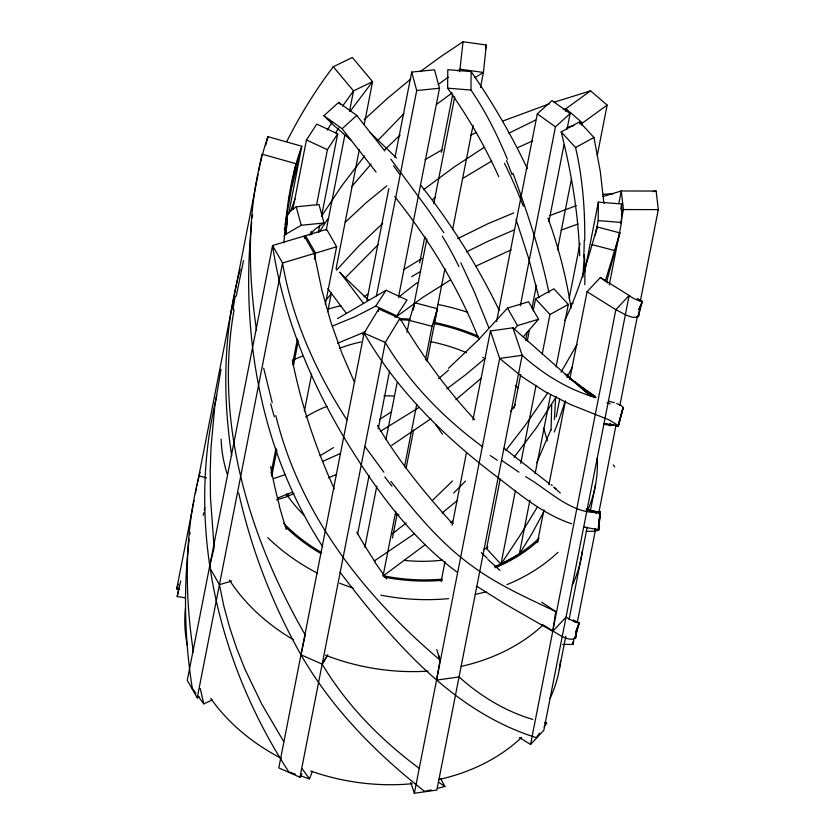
<?xml version="1.0" encoding="UTF-8"?>
<svg xmlns="http://www.w3.org/2000/svg" width="835" height="835" viewBox="0 0 835 835"><rect width="100%" height="100%" fill="white"/><g stroke="black" fill="none" stroke-linecap="round" stroke-linejoin="round"><path stroke-width="1.25" d="M584.719 240.47C585.126 209.293 582.548 177.97 575.576 147.534L561.172 131.899L579.521 121.837L593.935 137.472L600.292 171.446L603.914 203.531M498.725 176.634C484.634 145.582 467.579 115.846 447.633 88.176L447.8 69.691L471.138 71.57C492.441 102.35 511.375 134.779 527.344 168.649M507.398 159.234C497.399 135.145 485.793 111.577 470.971 90.055L471.138 71.57M595.355 235.011L598.173 220.597L598.351 202.112L621.689 203.99L621.511 222.475L609.268 284.912M603.434 423.961L618.286 425.954L623.171 407.428L621.25 405.518L616.762 403.524M555.63 397.784L554.377 419.619M594.343 531.477L598.987 529.891L599.833 512.053L595.887 511.949M584.176 257.493L582.83 277.345M551.058 430.296L551.705 404.516M283.921 242.828C286.207 210.149 290.423 177.135 301.79 146.25L267.941 136.669C246.701 198.678 247.108 266.208 256.543 330.451M309.242 235.063L315.098 229.134L324.011 222.987L318.991 204.533L296.195 206.819L290.204 211.276L287.219 215.983L286.092 234.082L284.161 235.971M287.136 216.745L286.092 234.082L301.216 225.262L324.011 222.987M598.987 529.891L583.561 526.979M637.272 298.512C651.352 305.589 632.252 298.92 630.31 296.185L600.365 277.502L587.078 291.728L615.854 309.681C620.781 311.925 634.673 321.329 638.441 315.609M480.469 87.539L483.423 72.457L486.304 45.006L463.049 41.75L459.678 71.716M251.7 222.36C240.188 334.104 260.864 451.787 322.79 546.831M541.675 624.455C546.915 625.269 577.778 652.479 576.327 630.989M576.317 631.02L575.555 638.086L576.755 630.268L575.075 638.577L579.031 622.743L573.238 619.956M189.138 539.274C183.387 588.79 184.472 639.088 192.311 688.311L195.901 693.165M252.191 217.904L252.567 214.762M591.337 511.385L599.833 512.053L598.768 529.599L600.292 512.22L598.225 529.421L600.24 512.179L591.034 511.114M189.691 534.64L189.983 532.323M284.38 229.761L284.725 227.172M234.071 309.848C214 422.802 249.174 537.27 305.172 634.84L300.976 654.797C331.902 708.571 376.074 753.4 424.681 791.413L430.996 789.868M285.1 224.594L291.478 188.689L301.79 146.25L288.858 212.821M638.702 316.371L639.86 308.522L638.034 317.008L642.397 301.466L638.817 309.514L642.303 301.665M541.696 602.233L555.724 611.575L552.739 631.364L504.006 603.381L476.91 586.347M595.585 528.889L595.188 531.3L586.149 531.29M236.263 296.185L243.496 260.603M178.784 588.122L177.208 596.555L185.38 597.87M286.175 226.629L286.906 222.862M327.717 311.664L331.401 292.814M336.056 268.933L359.332 149.517M364.237 124.384L372.567 81.642L352.349 57.479L333.29 66.748C315.526 90.055 300.13 115.136 286.896 141.282M179.212 589.635L176.707 588.925L193.344 504.089M193.584 502.91L194.044 500.551M195.432 493.475L195.891 491.126M196.121 489.947L196.58 487.588M197.05 485.229L197.509 482.87M197.738 481.701L234.155 296.112M234.395 294.859L258.067 174.233M258.798 170.455L262.013 154.12L295.861 163.702L290.935 188.835M213.948 411.853L214.438 409.338M267.2 140.437L267.941 136.669L265.613 145.447M203.27 515.32L203.771 512.773M204.272 510.237L204.763 507.69M288.472 201.402L289.703 195.119M292.793 209.606L306.455 139.967L316.736 124.123L337.684 133.84L321.673 215.482M199.669 697.068L197.237 697.799L282.543 263.004L272.575 245.521L304.232 236.034L314.19 253.506L321.955 290.486L330.66 321.506L341.891 353.163L354.531 382.42M305.078 238.038L305.547 235.637L326.652 229.312L336.62 246.784L325.306 304.41M310.683 234.927L311.392 231.326M316.569 204.919L327.404 149.684L337.684 133.84M271.051 473.403L275.978 448.28M292.5 364.091L297.427 338.958M318.375 232.287L319.784 225.085M271.699 476.42L276.886 450.013M293.367 365.97L298.314 340.753M314.336 259.111L315.515 253.109L305.547 235.637M326.151 230.387L344.886 134.894M349.573 111.013L353.518 90.911L333.29 66.748M288.096 494.101L287.626 496.512L276.448 499.862M304.347 411.269L311.643 374.049M366.941 300.193L388.849 188.543M394.976 157.324L411.697 72.081L434.492 69.806L439.513 88.249L398.525 297.156M376.439 295.83L416.717 90.535L411.697 72.081M378.234 311.497L378.725 308.992L399.923 318.312C421.539 354.384 445.942 388.964 474.771 419.661M378.725 308.992L364.091 333.113L278.786 767.918L299.984 777.228L385.29 342.433L399.923 318.312M357.526 534.442L369.112 475.386M378.234 428.887L389.569 371.084M419.661 262.91L424.838 236.514M441.35 152.325L452.695 94.522M364.822 547.28L376.836 486.043M386.02 439.22L397.084 382.795M406.979 332.372L409.338 320.369L414.703 302.761L437.415 308.71L427.05 361.534M413.085 309.2L426.883 238.841M433.793 203.656L454.741 96.839M413.283 309.962L414.703 302.761M485.563 48.774L486.304 45.006M383.056 576.035L395.78 511.208M404.495 466.786L416.738 404.349M425.453 359.927L432.05 326.318L437.415 308.71M434.096 323.876L435.087 318.845M435.338 317.592L444.951 268.567M452.601 229.594L473.069 125.25M392.429 538.022L397.136 514.005M406.081 468.383L413.628 429.962M441.089 581.661L445.034 561.611M452.184 525.267L466.494 452.57M472.913 419.974L490.427 330.984L512.94 327.79L571.672 379.789M496.554 321.558L537.302 113.863L551.987 100.576L570.128 113.57L567.059 129.185M512.94 327.79L522.167 355.251L436.862 790.056L414.358 793.25L499.654 358.455L490.427 330.984M520.341 305.746L555.442 126.857L570.128 113.57M565.431 111.232L565.921 108.727L590.554 90.838L607.139 105.095L597.275 155.352M525.612 340.482L527.261 332.079M531.968 308.073L536.446 285.257M548.929 221.63L564.001 144.789M543.794 511.782L532.062 533.481L519.318 554.179L500.958 564.23L486.555 548.605L500.207 478.966M514.11 408.138L520.706 374.518M527.303 340.899L529.421 330.096M533.189 310.891L535.548 298.878L553.897 288.827L568.311 304.451L556.058 366.878M515.331 491.001L500.958 564.23L520.038 535.454L537.041 507.513M520.748 463.383L536.06 385.342M542.186 354.134L549.952 314.513L568.311 304.451M569.167 298.606L580.012 243.319M519.318 554.179L529.912 500.144M535.099 473.737L550.641 394.496M556.193 417.009L559.721 399.005M584.688 271.74L598.351 202.112M618.829 203.552L621.292 190.985L656.143 191.038L658.293 209.616L640.299 301.351M620.749 208.792L621.689 203.99M530.549 744.476L615.854 309.681L629.141 295.465L543.835 730.26L530.549 744.476L519.474 737.576M559.314 669.263L565.796 636.218M569.042 619.695L587.203 527.115M590.428 510.696L595.626 484.185M610.051 426.007L610.542 423.502M562.665 644.411L572.987 644.422L574.146 638.524M577.382 622.033L595.679 528.785M598.632 513.713L616.136 424.493M619.841 405.643L637.345 316.434M557.456 249.874L571.338 179.515M582.005 125.49L582.506 122.985L607.139 105.095M537.458 542.51L543.909 509.914M548.866 484.832L565.493 400.821M569.71 379.497L587.078 291.728M620.708 223.383L623.442 209.575L621.292 190.985L602.953 196.517M215.743 400.289C186.08 527.897 218.112 663.314 288.806 771.926L295.277 774.087M221.004 369.394L214.772 406.342L210.994 447.518L210.211 471.034L210.483 497.806L214.125 547.656L209.46 567.205L219.428 584.688L223.895 606.283L229.698 627.628L236.754 648.628L244.947 669.19L261.647 703.915L283.556 741.282M177.208 596.555L180.725 580.847M215.994 399.13L216.735 395.665M596.18 231.347L597.202 226.953L619.914 232.902L606.721 281.447M567.299 376.209L567.779 374.153M200.087 472.318C184.316 530.684 184.42 592.474 193.386 651.978M618.286 425.954L623.171 407.595M597.202 226.953C588.132 258.61 579.198 290.486 564.867 320.275M619.914 232.902L605.239 281.249M618.328 425.767L623.025 407.897L618.224 425.516L609.164 419.932L570.691 404.599L545.349 391.865L522.428 377.002L499.654 358.455L522.167 355.251C543.397 374.424 568.447 389.726 596.023 397.711M240.229 269.277C223.571 329.877 222.152 393.911 231.733 455.816M285.591 227.297L286.718 223.571M525.612 476.681C548.887 489.884 571.578 514.997 600.323 512.304L590.178 510.822M290.684 211.213L294.985 198.991M176.707 588.925L178.283 584.27M300.454 775.819L309.503 778.867L312.373 771.258M550.776 429.962L536.707 462.747M579.271 623.192L576.171 631.093L579.177 622.92L576.609 630.905L579.25 623.067L575.138 622.2L566.026 617.138L552.739 631.364M572.299 367.108L566.944 377.514M577.068 344.417L560.995 372.243M556.329 396.615L536.968 426.998L514.078 457.309M327.299 130.145L332.173 122.035M327.811 654.786L322.174 664.117C346.692 705.168 380.77 739.852 419.066 768.21M327.497 655.339L322.174 664.117L300.976 654.797C272.387 604.31 251.45 549.514 238.674 492.932M299.984 777.228L301.978 773.941M321.558 216.161L341.901 185.631L364.634 155.915M319.356 231.879L327.811 218.927M335.639 132.88L338.833 127.953M332.455 326.078L355.366 316.59L375.781 306.121L386.062 290.277L407.01 299.995L396.729 315.839L394.611 317.039M547.896 392.7L525.142 425.412L505.749 450.535M486.555 548.605L487.786 546.8M342.465 106.212L353.518 90.911L372.567 81.642L350.042 111.472M515.414 404.714L510.676 411.321M539.546 733.12L536.341 737.649C451.651 711.211 392.147 640.142 340.054 572.257M544.055 726.805L546.643 723.193L544.796 722.338M351.618 186.727L371.137 164.036M326.422 299.661L331.349 293.701M448.52 368.277L478.34 339.949L507.492 308.094L528.597 301.769L538.565 319.241L523.378 336.693M336.578 270.112L358.726 246.064L382.754 223.373M513.869 329.679L517.46 325.577L538.565 319.241M378.161 140.207L403.91 113.664M344.803 278.316L378.224 244.603M452.434 481.023L432.436 500.426M384.831 149.705L400.122 134.999M345.241 222.235L365.72 203.114L386.803 185.819M364.185 119.635L387.221 98.582L410.872 78.949M350.71 139.925L332.914 124.645L323.949 115.71L338.634 102.434L356.775 115.428L384.789 150.968M323.949 115.71L342.089 128.715L356.775 115.428M450.942 522.835L452.716 521.249M481.419 378.088L455.827 399.725M485.532 358.048L465.899 374.539L446.777 388.859M457.173 500.603L442.039 513.087M425.213 544.671L383.818 575.513M406.217 522.961L392.22 533.857M395.884 317.091L423.053 297.218L450.493 279.892M423.533 189.691L454.104 167.063L484.154 147.346M420.255 71.653L440.859 56.561L463.049 41.75M436.434 104.469L452.194 92.852M438.198 84.471L448.249 77.164M364.227 296.759L367.682 294.191M432.687 199.335L435.4 197.331M430.954 418.711L391.73 445.399M414.15 533.93L374.163 561.047M391.114 412.041L379.372 419.577M457.601 70.86L460.168 69.201L483.423 72.457L474.917 77.686M463.613 177.918L491.815 160.998M418.878 407.563L380.259 431.392M403.347 269.851L421.769 258.61M425.005 159.715L442.352 149.663M333.53 447.602L319.941 455.785M337.57 318.605L386.062 290.277M575.576 147.534L593.935 137.472M508.901 133.172L535.559 120.083M466.504 251.899L487.609 241.461L514.485 229.761M457.559 238.706L488.016 223.665L513.775 212.915M293.92 493.433L287.626 496.512L286.374 494.32M475.741 266.188L511.229 249.832M339.918 453.718L323.176 461.15M470.512 135.249L476.608 132.389M518.013 147.513L532.688 140.833M198.062 696.077L203.782 703.853L212.32 699.96M365.74 331.589L337.632 343.248M336.328 474.478L328.416 477.86M293.158 359.864L302.614 356.096M277.627 498.025L292.574 492.086M502.91 121.012L549.587 103.749M550.014 215.493L576.234 205.65M561.047 230.126L578.102 223.978M273.64 478.57L284.85 474.75M554.158 102.214L590.554 90.838M567.007 127.609L573.958 125.417M563.27 109.521L565.921 108.727L582.506 122.985L579.96 123.674M314.19 253.506L282.543 263.004C292.229 319.231 316.121 372.159 346.901 419.89M315.515 253.109L336.62 246.784M219.428 584.688L231.608 581.035M621.177 210.138L623.442 209.575L658.293 209.616L657.51 209.783M437.321 788.334L444.909 786.507L440.765 778.742M656.143 191.038L653.147 191.58M570.764 303.658L573.06 303.23M416.717 90.535L439.513 88.249M603.162 194.304L613.182 193.73M447.633 88.176L470.971 90.055M598.173 220.597L621.511 222.475M604.415 424.055L611.94 424.65M603.684 424.337L613.965 425.318M591.253 511.25L600.313 512.346M603.705 423.815L613.965 425.255M591.347 511.093L600.094 512.523L588.759 510.122M617.336 426.048L614.79 425.286M588.779 510.321L598.883 512.867L586.41 509.162M544.639 722.672L546.643 723.193M591.838 244.561L614.55 250.51M409.338 320.369L432.05 326.318M608.798 401.197L614.309 402.72M198.897 475.804L206.422 477.933M609.821 423.731L610.573 423.94M532.772 719.415C505.29 711.284 480.261 696.066 459.062 676.934L436.548 680.128L440.076 660.088L436.757 649.578M571.704 523.816C540.798 513.546 516.155 491.126 490.552 471.932C440.88 433.407 395.508 387.993 364.091 333.113L385.29 342.433C409.881 383.693 444.147 418.523 482.724 446.861M586.18 509.308L596.681 513.066L586.41 509.026M306.455 139.967L327.404 149.684M375.781 306.121L396.729 315.839M555.724 611.575C527.741 598.121 499.059 585.544 473.81 567.195C441.089 544.076 415.36 512.826 390.957 481.43M600.365 277.502L605.239 280.967M518.952 472.161L501.376 460.189M444.909 786.507L439.022 782.478M587.224 391.072L595.543 396.761L570.576 378.819L594.395 397.22L568.03 376.585L590.669 396.03L565.305 374.216M537.302 113.863L555.442 126.857M574.918 636.98L575.586 637.898M456.797 571.954C414.682 540.548 382.253 498.318 354.405 454.219C314.012 390.863 283.723 320.16 272.575 245.521L187.27 680.327L197.237 697.799M549.67 483.997L504.121 448.228M553.824 487.421L560.327 493.005M499.988 570.389L487.89 559.481M339.427 272.158L368.694 300.381M370.124 132.546L396.594 158.097M606.794 282.293L607.483 282.95M535.548 298.878L549.952 314.513M338.634 102.434L340.367 104.333M451.818 522.835C424.232 492.671 398.42 460.638 377.462 425.453M342.089 128.715L376.074 172.062M362.192 333.478L363.538 335.148M420.944 185.433C451.558 224.072 477.839 266.198 499.33 310.547M346.233 313.177L327.821 288.607M394.704 196.611C429.326 240 458.645 287.72 478.998 339.501M363.256 303.053L340.262 272.627M383.839 472.13L365.166 446.798M390.78 159.088L428.073 209.616L443.771 232.641M309.503 778.867L302.218 768.816M386.605 578.979L374.988 562.362M507.492 308.094L517.46 325.577M460.836 262.827L474.771 292.845L488.799 327.644M334.292 488.882C315.599 447.696 301.122 404.495 292.333 360.094M312.311 233.967L311.34 231.671M512.972 173.262C527.323 212.33 540.652 251.982 548.96 292.824M547.948 218.018C558.605 247.202 566.328 277.439 571.036 308.146M516.03 219.417L528.732 258.579L538.961 297.897M410.747 782.499L414.358 793.25M286.207 529.494L279.339 506.334M438.427 654.87L440.076 660.088C363.841 595.543 299.786 514.224 275.821 415.538M287.532 219.114L287.156 217.528M296.195 206.819L301.216 225.262M272.2 402.627L263.683 368.225M579.521 121.837L580.064 124.008M561.172 131.899C571.432 172.459 578.436 213.99 579.709 255.854M203.782 703.853L200.223 688.499M304.232 236.034L304.587 238.392M594.896 528.826L595.188 531.3M572.706 641.938L572.987 644.422M560.525 660.548A189.535 148.119 11.1 0 1 550.067 698.425M521.583 737.441A189.535 148.119 11.1 0 1 438.907 779.525M412.239 783.71A189.535 148.119 11.1 0 1 310.683 771.018M281.197 758.284A189.535 148.119 11.1 0 1 210.712 698.352M187.259 645.152A189.535 148.119 11.1 0 1 185.485 607.943M582.277 551.173A189.535 148.119 11.1 0 1 572.257 585.304M542.875 625.164A189.535 148.119 11.1 0 1 461.097 666.403M428.115 671.1A189.535 148.119 11.1 0 1 325.587 655.204M293.461 639.714A189.535 148.119 11.1 0 1 229.448 580.106M399.078 296.936A474.04 254.591 -65.7 0 1 417.416 282.585M606.868 403.013A552.958 34.12 -1.3 0 1 610.145 403.775M490.27 455.576A552.958 17.222 31.6 0 1 497.295 460.262M551.204 484.686A474.04 37.439 25.7 0 1 552.238 485.542M554.221 487.212A474.04 37.439 25.7 0 1 556.068 488.819M392.012 486.273A552.958 120.929 61.4 0 1 384.81 476.931M487.212 558.229A474.04 65.861 56.8 0 1 481.315 552.645M453.081 523.639A474.04 65.861 56.8 0 1 451.213 521.604M274.35 416.79A552.958 315.703 88.3 0 1 270.686 403.816M375.155 561.872A474.04 231.984 84.2 0 1 356.754 532.166M233.028 309.816A552.958 475.96 -58.1 0 1 235.209 296.122M279.621 506.198A474.04 383.192 -64.5 0 1 270.655 466.389M597.265 457.966A189.535 148.119 11.1 0 1 587.443 510.999M557.895 552.363A189.535 148.119 11.1 0 1 506.887 584.625M486.064 591.733A189.535 148.119 11.1 0 1 475.219 594.447M448.552 598.632A189.535 148.119 11.1 0 1 380.864 595.167M353.153 588.028A189.535 148.119 11.1 0 1 339.699 583.237M317.498 573.207A189.535 148.119 11.1 0 1 267.795 537.625M227.329 474.332A189.535 148.119 11.1 0 1 221.139 439.127M328.886 308.887A189.535 148.119 11.1 0 1 340.847 305.693M437.644 304.42A189.535 148.119 11.1 0 1 467.819 312.373M538.387 540.642A166.019 129.749 11.1 0 1 495.134 567.748M442.383 580.294A166.019 129.749 11.1 0 1 384.225 577.11M320.838 553.501A166.019 129.749 11.1 0 1 285.34 526.728M399.923 318.615A166.019 129.749 11.1 0 1 410.089 319.158M434.283 322.477A166.019 129.749 11.1 0 1 478.382 336.307M486.815 548.021A141.042 110.23 11.1 0 1 483.528 549.461M442.654 560.118A141.042 110.23 11.1 0 1 404.223 560.379M303.982 515.153A141.042 110.23 11.1 0 1 286.447 493.986M339.396 348.352A141.042 110.23 11.1 0 1 361.064 341.943M430.85 341.703A141.042 110.23 11.1 0 1 466.567 352.767M515.393 385.3A141.042 110.23 11.1 0 1 517.982 387.941M543.46 428.136A141.042 110.23 11.1 0 1 547.186 440.953M411.603 276.698A568.165 4.342 -30 0 1 420.13 271.678M435.693 424.587A453.363 9.467 55.5 0 1 442.466 434.179M614.758 466.953A470.846 1.096 52.8 0 1 613.234 464.938M442.289 236.201A457.455 226.003 -87 0 1 458.947 266.605M393.515 165.737A568.186 25.561 57.6 0 1 399.704 174.264M504.455 163.326A470.971 218.29 -89.9 0 1 523.326 206.245M506.542 160.581A568.165 294.358 -85.3 0 1 512.064 174.609M584.406 254.915A470.971 400.716 -41.8 0 1 584.771 284.714M564.752 402.397A453.363 388.609 60.8 0 1 554.252 431.977M584.26 240.511A568.165 496.679 -32.5 0 1 583.696 257.524M465.46 481.085A453.363 217.048 -69.6 0 1 453.562 493.078M482.724 357.829A453.363 5.375 -32.3 0 1 483.496 357.328M448.52 370.114A568.165 257.128 -67.5 0 1 438.552 378.641M305.62 416.999A141.042 110.23 11.1 0 1 327.017 406.332M383.975 395.842A141.042 110.23 11.1 0 1 394.057 396.082M398.848 514.798A9.404 7.348 11.1 0 1 396.114 514.475M539.066 538.116A164.558 128.6 11.1 0 1 494.383 566.704M442.091 579.135A164.558 128.6 11.1 0 1 382.983 575.691M321.621 552.582A164.558 128.6 11.1 0 1 283.67 523.274M400.007 319.774A164.558 128.6 11.1 0 1 410.079 320.316M434.242 323.646A164.558 128.6 11.1 0 1 478.779 337.757"/></g></svg>
